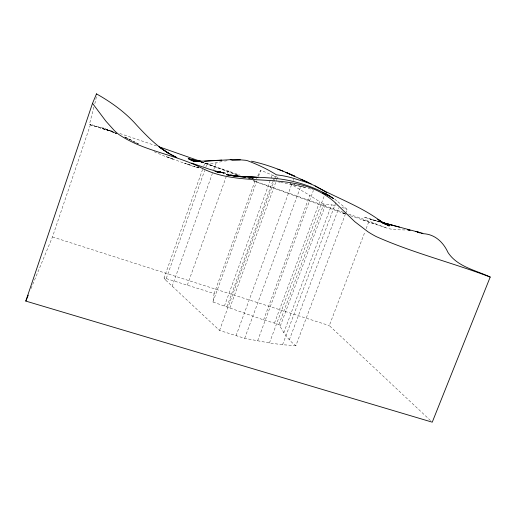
<?xml version="1.0" encoding="UTF-8"?>
<svg xmlns="http://www.w3.org/2000/svg" width="516" height="516" viewBox="0 0 516 516"><rect width="100%" height="100%" fill="white"/><g stroke="black" fill="none" stroke-linecap="round" stroke-linejoin="round"><path stroke-width="0.39" stroke-dasharray="2.58 1.94" d="M96.292 96.84L95.834 99.607A223.725 3.573 -71.1 0 1 95.531 100.91L94.815 103.684M345.462 213.94L295.894 345.617C288.134 340.334 283.529 332.201 278.911 324.435L263.579 319.914L212.927 301.995L214.108 293.54L164.062 277.918L202.627 169.319M93.893 107.051L89.739 123.085A305.73 3.606 -71.6 0 0 89.655 123.64L89.855 124.646L114.739 132.483M31.012 288.554L52.477 236.941L90.539 124.369L112.836 131.238M203.704 166.281L204.781 163.243L211.676 163.643L223.531 161.276M295.894 345.617L282.562 344.746L269.442 342.959L244.681 338.335L219.545 330.453L165.688 280.117L204.671 170.435M205.749 167.41L207.09 163.624M172.131 286.367L212.405 173.434M213.753 169.648L216.191 162.824M187.347 285.071L226.085 177.04M227.44 173.266L228.253 170.996L240.23 175.272M214.056 293.798L255.143 180.606M212.927 301.995L256.891 180.858M258.542 176.311L260.735 170.254L278.498 177.71M224.428 306.007L270.855 178.71M271.132 177.956L272.229 174.943M226.905 306.82L272.422 182.148M272.7 181.387L274.628 176.098M219.545 330.453L274.738 179.336M275.015 178.581L275.841 176.317M229.826 307.994L277.602 177.285M236.031 335.748L291.959 183.67M293.075 180.645L293.63 179.129M244.681 338.335L301.022 185.683M263.579 319.914L309.748 195.377L289.947 183.606M257.652 340.721L313.399 190.443M274.493 323.061L319.675 201.73L309.748 195.377M269.442 342.959L324.564 195.074M278.911 324.435L323.816 204.052L331.698 204.839M280.298 326.035L325.693 204.446M283.716 332.859L331.62 204.826M282.562 344.746L336.542 200.634L333.962 198.473M289.315 339.863L338.857 207.851M345.746 213.192L347.158 209.425L336.542 200.634M430.492 420.534L329.311 325.59L365.018 231.62M366.16 228.614L369.017 221.093L348.165 213.946M257.768 175.827L260.735 170.254M256.645 177.994L256.297 178.652M90.506 124.388L89.913 124.659M224.557 161.102L228.246 160.586M405.002 229.942L394.688 229.717L388.774 228.723L350.1 215.636M253.788 178.71L248.615 178.078L253.182 178.633M248.338 177.994L250.705 178.343L248.364 177.962M278.369 181.935L279.891 182.193M280.652 182.322L305.401 187.424L290.115 183.812L296.526 185.321M332.917 205.058L336.561 205.71M332.839 205.046L332.349 204.962M336.929 205.781L337.296 205.852M299.183 185.928L307.362 188.088M198.912 167.874L192.758 166.191L184.509 163.211L191.662 165.442L183.38 162.888L166.126 156.516L174.182 159.644M380.847 222.086L363.799 217.101L380.666 222.067M199.008 167.894L193.855 166.462L198.46 167.894M380.544 222.054L369.966 219.061L381.137 222.667M308.104 188.288L313.128 189.798M89.803 124.62L116.274 132.973M200.46 161.869L228.253 170.996M52.477 236.941L329.311 325.59M102.497 128.561L116.771 133.567M119.854 133.521L156.651 145.989M201.537 161.979L214.205 166.262M343.501 212.373L252.995 180.529M362.722 219.926L376.474 224.654M345.178 213.863L252.221 180.484M345.378 213.908L341.863 212.663L344.856 213.747M173.337 159.302L164.559 156.155L152.484 150.988M238.057 175.182L202.027 161.914M200.821 161.798L236.399 174.73M237.115 174.989L238.547 175.511M385.658 227.73L369.075 221.112M254.111 180.516L254.981 180.845M341.811 207.245L347.126 209.412M116.036 133.27L102.787 127.871L117.087 133.838M124.214 137.004L132.044 140.487L124.163 136.675M133.347 141.629L136.811 143.325M138.565 144.003L133.547 141.442L138.443 143.996M125.543 137.604L130.522 140.184M131.232 140.552L132.657 141.287M323.816 204.052L319.675 201.73M164.062 277.918L165.688 280.117M253.014 178.175L251.44 177.988L253.014 178.175M202.517 162.256L201.021 161.927L202.517 162.256"/><path stroke-width="0.77" d="M96.556 94.68L96.524 93.822L92.519 103.355L25.8 301.086L432.247 422.178L490.2 277.053C475.623 270.126 457.318 266.843 447.959 252.434C443.334 242.281 434.898 234.174 423.204 233.703M25.8 301.086L28.251 295.184M231.89 160.224L240.372 159.844L245.41 160.263A151.02 63.984 -75.3 0 1 247.719 160.779C257.632 164.552 267.411 169.106 276.395 174.808L281.162 175.466A108.166 104.812 -38.4 0 1 290.76 177.517L303.698 181.445A134.495 102.142 -58.4 0 1 315.076 185.915L323.493 190.617M240.372 159.844L230.22 159.702L204.555 161.269M221.809 160.07L202.143 161.153L193.861 160.979L200.924 161.231L192.823 160.837L199.737 161.256L191.823 160.611L198.595 161.224L190.875 160.282L197.48 161.115L189.056 159.289L198.028 161.269M230.22 159.702L231.768 159.734M239.65 176.711L226.382 174.698L236.135 176.124L257.955 177.427L238.205 176.349L228.233 175.208C249.576 178.052 271.455 176.156 292.514 181.297C305.988 184.489 319.023 189.495 330.859 196.719L322.694 192.707L327.983 195.145L325.203 194.029M216.61 171.738L221.074 172.247L215.075 171.505M234.129 175.892L245.145 177.227M236.135 176.124L245.339 177.246M216.546 171.764L223.996 172.912L216.617 171.409L225.55 173.266M240.559 176.685L230.42 175.027L240.701 176.756M222.493 172.641L215.075 171.318L223.996 172.912M251.505 161.186C266.424 164.385 280.749 169.867 294.617 176.156L285.935 172.421L307.717 182.309M421.211 233.238L422.204 233.471M419.25 232.748L420.224 232.993M198.744 161.308L188.192 158.657L198.157 161.269M417.315 232.258L418.283 232.503M382.053 222.48L422.881 233.348M407.672 229.775L409.936 230.362M407.692 229.768L409.962 230.355M399.481 227.085L382.124 222.486M415.496 231.336L418.837 232.258M382.401 222.512L392.495 225.279M218.145 171.725L209.303 169.203L191.662 163.121M383.44 223.409L389.574 225.382L382.408 222.867L385.807 224.157L381.814 222.086L389.077 225.937L381.814 222.086M158.922 146.75L200.569 161.373M490.2 277.053C452.526 262.734 413.123 253.021 376.28 236.612A114.61 105.129 -72.8 0 1 367.844 231.703L354.763 221.661L333.826 201.401A82.405 78.684 -49.3 0 0 327.099 196.299C289.605 170.635 240.727 188.521 201.35 167.881C174.918 154.381 143.906 151.298 119.093 134.637A54.141 52.606 58.4 0 1 114.52 130.754L105.903 121.17L92.519 103.355M277.834 169.19L282.981 171.112M300.867 179.194L311.154 183.857M159.612 147.254L168.042 152.968L176.878 157.606M96.595 93.938C111.366 102.303 125.336 112.282 136.611 125.078C148.092 137.501 160.308 149.93 175.892 157.096M315.076 185.915C336.8 198.144 360.826 206.2 380.905 221.332L377.822 219.352L385.065 223.828M168.042 152.968L168.906 153.516L160.353 147.737M323.738 190.772L324.474 191.249M324.719 191.41L325.203 191.733M325.686 192.062L326.048 192.313M326.415 192.571L326.776 192.829M328.602 195.558L325.725 193.855L333.639 198.641L328.602 195.558"/></g></svg>
